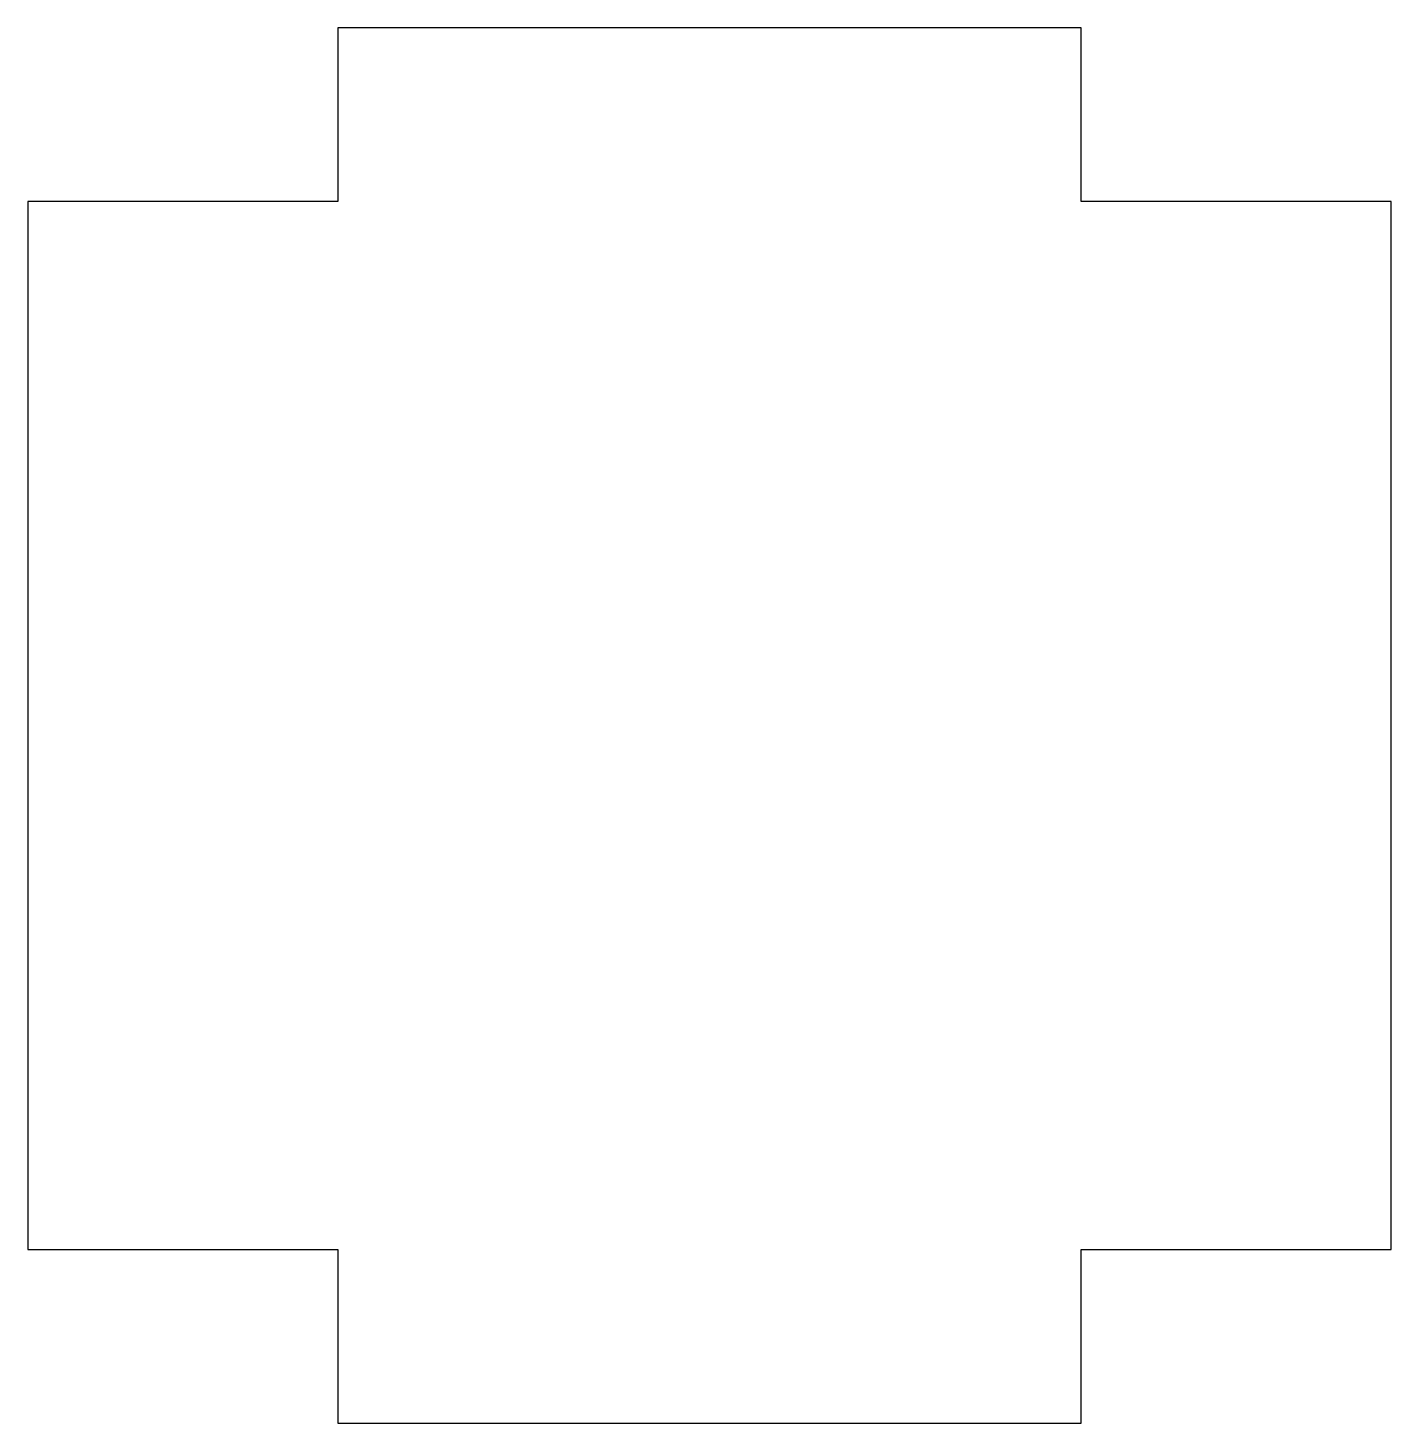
# Model space of a CAD drawing. Header units: millimetres. Extents: x -97.5 to -42.5, y -1 to 55.3.
import ezdxf

# ---------------------------------------------------------------- set-up
doc = ezdxf.new("R2010")
doc.units = ezdxf.units.MM
doc.layers.get('0').update_dxf_attribs({"linetype": 'CONTINUOUS'})

msp = doc.modelspace()

# ---------------------------------------------------------------- linework, layer by layer
msp.add_lwpolyline([(-55, 6), (-42.5, 6), (-42.5, 48.3), (-55, 48.3), (-55, 55.3), (-85, 55.3), (-85, 48.3), (-97.5, 48.3), (-97.5, 6), (-85, 6), (-85, -1), (-55, -1)], close=True)

doc.saveas('drawing.dxf')
